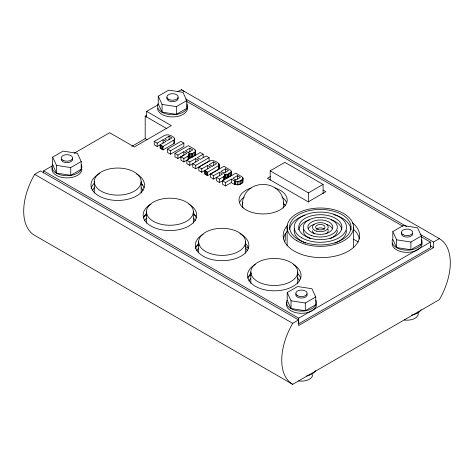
<?xml version="1.0" encoding="UTF-8"?>
<svg xmlns="http://www.w3.org/2000/svg" width="474" height="474" viewBox="0 0 474 474"><rect width="100%" height="100%" fill="white"/><g stroke="black" fill="none" stroke-linecap="round" stroke-linejoin="round"><path stroke-width="0.71" d="M242.338 204.786C242.818 177.673 283.363 177.673 283.843 204.786M174.272 139.729L163.074 146.525L160.099 144.807L160.099 148.196L163.074 149.914L173.431 143.936L174.272 143.118L174.515 138.758L174.195 137.798C171.736 135.446 167.849 133.84 164.573 135.434L154.216 141.412L154.216 144.801L157.172 146.507L166.03 141.382L163.109 139.694L157.172 143.118L154.216 141.412M174.272 143.118L174.515 138.758M218.852 165.467L207.648 172.263L204.673 170.545L204.673 173.934L207.648 175.653L218.004 169.674L218.852 168.857L219.089 164.49L218.769 163.536C216.31 161.184 212.423 159.578 209.147 161.172L198.79 167.15L198.79 170.539L201.746 172.246L210.604 167.115L207.683 165.432L201.746 168.857L198.79 167.15M218.852 168.857L219.089 164.49M242.735 179.148C239.767 182.437 234.535 181.98 231.407 179.125L225.47 182.549L222.513 180.843L222.513 184.232L225.47 185.938L231.407 182.514C234.535 185.37 239.767 185.826 242.735 182.537L243.008 178.218L242.682 177.312L235.88 173.129L219.521 182.502L216.559 180.795L216.559 177.406L219.521 179.113L224.291 176.287L224.901 175.09L224.635 174.331L227.87 174.219L230.915 172.299L231.265 171.41L230.933 170.516L223.995 166.261L210.622 173.982L210.622 177.371L213.584 179.077L222.496 173.982L219.521 172.263L213.584 175.688L210.622 173.982M242.735 182.537L243.008 178.218M188.996 155.271L187.988 156.136L187.988 159.525L188.996 158.66L188.972 153.742L192.207 153.629L195.252 151.71L195.602 150.815L194.263 149.097L188.326 145.672L174.959 153.392L174.959 156.781L177.922 158.488L183.853 155.063L183.853 151.674L186.833 153.392L180.896 156.817L180.896 160.206L183.853 161.912L200.218 152.533L203.174 154.246L203.174 157.635M188.996 158.66L189.239 154.5M223.651 176.725L223.651 180.114L224.901 178.479L224.901 175.09M194.245 152.527L194.245 155.916L195.602 154.204L195.602 150.815M229.908 173.117L229.908 176.506L231.265 174.799L231.265 171.41M52.65 157.137L63.101 151.105L77.375 153.309L81.196 161.551L81.196 169.277L70.75 175.309L56.477 173.105L52.65 164.863L52.65 157.137L56.477 165.379L56.477 173.105M158.251 96.169L168.697 90.137L182.97 92.347L186.792 100.589L186.792 108.315L176.346 114.347L162.072 112.137L158.251 103.895L158.251 96.169L162.072 104.41L162.072 112.137M177.803 91.701L181.323 89.669L439.357 238.641A52.827 30.502 -60 0 1 439.357 299.645L292.677 384.331L34.643 235.359A52.827 30.502 -60 0 1 34.643 174.355L40.509 170.966L298.543 319.944L298.543 325.567L433.491 247.659L433.491 242.03L420.041 234.269M43.59 172.992L43.59 170.883L53.124 165.379M74.092 153.274L109.678 132.726L134.332 146.964L171.31 125.61L146.656 111.378L146.656 117.007M146.656 111.378L158.12 104.76M131.802 146.353L145.192 138.627L145.192 116.16L146.454 115.431M56.477 165.379L70.75 167.583L81.196 161.551M162.072 104.41L176.346 106.62L186.792 100.589M169.082 136.245L164.626 138.817L167.547 140.505L172.003 137.934L169.082 136.245L169.082 139.634M167.529 149.097L180.896 141.382L183.853 143.089L183.853 146.478L170.486 154.198L167.529 152.486L167.529 149.097L170.486 150.809L183.853 143.089M174.959 153.392L177.922 155.099L183.853 151.674M189.825 148.226L185.37 150.797L188.344 152.515L192.799 149.944L189.825 148.226L189.825 151.615L187.917 152.717M180.896 156.817L183.853 158.523L187.988 156.136M189.807 161.96L195.744 158.535L198.719 160.253L189.807 165.349L186.851 163.643L186.851 160.253L189.807 161.96L189.807 165.349M203.174 154.246L197.255 157.658L200.235 159.377L206.149 155.964L209.111 157.67L209.111 161.059L195.744 168.78L192.782 167.067L192.782 163.678L195.744 165.39L209.111 157.67M211.748 166.475L216.577 163.672L213.656 161.984L209.2 164.555L212.121 166.244M223.58 173.306L228.468 170.533L225.488 168.815L221.032 171.387L224.012 173.105M143.764 216.547L146.934 214.716M235.442 180.185L240.336 177.406L237.361 175.688L232.888 178.271L235.862 179.99M270.192 180.108L270.192 170.83L284.868 162.363L323.078 184.422L323.078 193.694M270.577 176.47L267.437 178.289L308.23 201.841L325.839 191.674L323.292 190.204M195.946 246.676L199.121 244.839M270.192 170.83L308.408 192.894L323.078 184.422M248.127 276.798L250.663 275.335M287.208 292.553L297.654 286.521L311.928 288.731L315.749 296.973L315.749 304.699L305.303 310.731L291.03 308.521L287.208 300.279L287.208 292.553L291.03 300.794L291.03 308.521M392.804 231.59L403.25 225.559L417.523 227.763L421.35 236.005L421.35 243.731L410.899 249.762L396.625 247.558L392.804 239.317L392.804 231.59L396.625 239.826L396.625 247.558M291.03 300.794L305.303 303.005L315.749 296.973M396.625 239.826L410.899 242.036L421.35 236.005M43.59 170.883L298.691 318.161L311.477 310.778M312.757 310.043L430.41 242.119L430.41 247.742L298.691 323.789L298.691 318.161M34.643 174.355L292.677 323.333L298.543 319.944M433.491 242.03L439.357 238.641M188.972 153.742L188.972 157.131L191.472 157.226L192.959 156.657L192.959 153.268M224.901 178.479L224.635 177.72L227.135 177.815L228.628 177.246L228.628 173.857M185.701 98.971L406.597 226.507M186.205 101.128L402.847 226.205M421.433 236.935L430.41 242.119M430.285 245.81L433.491 247.659M145.192 116.16L166.884 128.685M353.266 239.092L358.397 242.054M283.482 204.158L285.401 205.266M145.192 138.627L147.088 139.717M141.323 184.345L142.603 185.085M193.226 214.313L195.792 215.794M188.972 157.131L189.239 157.889M219.089 167.879L218.769 163.536M174.195 141.187L174.515 142.147M410.899 242.036L410.899 249.762M353.533 227.182L353.533 247.689M308.408 192.894L308.408 202.167M305.303 303.005L305.303 310.731M297.725 271.975A23.451 13.539 0 0 1 262.549 283.695A23.451 13.539 0 0 1 262.549 260.25A23.451 13.539 0 0 1 297.725 271.975L297.725 283.387M287.126 227.182L287.126 245.491M285.295 233.931L285.295 238.677A22.207 12.822 0 0 1 284.542 241.995M250.823 271.975L250.823 283.387M245.544 241.847A23.451 13.539 0 0 1 210.367 253.572A23.451 13.539 0 0 1 210.367 230.121A23.451 13.539 0 0 1 245.544 241.847L245.544 253.258M242.682 177.312L242.682 178.662M242.35 179.587L242.35 182.976M241.799 179.978L241.799 183.367M240.318 180.831L240.318 184.22M238.997 181.329L238.997 184.718M237.415 181.512L237.415 184.901M237.361 175.688L237.361 179.077M235.797 181.364L235.797 184.753M235.051 181.151L235.051 184.54M234.381 180.843L234.381 184.232M231.407 179.125L231.407 182.514M230.915 172.299L230.915 175.688M227.87 174.219L227.87 177.608M227.135 174.426L227.135 177.815M225.861 174.539L225.861 177.922M225.488 168.815L225.488 172.204M225.47 182.549L225.47 185.938M224.972 174.42L224.972 177.809M224.765 174.539L224.765 177.928M224.635 174.331L224.658 179.249M224.291 176.287L224.291 179.676M219.521 172.263L219.521 175.653M219.521 179.113L219.521 182.502M218.508 165.912L218.508 169.295M213.656 161.984L213.656 165.373M213.584 175.688L213.584 179.077M207.683 165.432L207.683 168.821M207.648 172.263L207.648 175.653M207.008 171.902L207.008 175.291M206.077 171.375L206.077 174.764M205.206 170.871L205.206 174.26M201.746 168.857L201.746 172.246M198.642 241.847L198.642 252.547M195.744 158.535L195.744 161.924M195.744 165.39L195.744 168.78M195.27 149.926L195.27 151.283M195.252 151.71L195.252 155.099M193.362 211.718A23.451 13.539 0 0 1 158.186 223.444A23.451 13.539 0 0 1 158.186 199.992A23.451 13.539 0 0 1 193.362 211.718L193.362 223.136M192.207 153.629L192.207 157.018M191.472 153.837L191.472 157.226M190.198 153.943L190.198 157.332M189.31 153.831L189.31 157.22M189.102 153.949L189.102 157.338M188.622 155.697L188.622 159.086M183.853 158.523L183.853 161.912M177.922 155.099L177.922 158.488M176.346 106.62L176.346 114.347M173.934 140.174L173.934 143.563M170.486 150.809L170.486 154.198M163.109 139.694L163.109 143.083M163.074 146.525L163.074 149.914M162.434 146.164L162.434 149.553M161.504 145.642L161.504 149.032M160.633 145.139L160.633 148.528M157.172 143.118L157.172 146.507M146.46 211.718L146.46 223.136M141.175 181.589A23.451 13.539 0 0 1 106.004 193.315A23.451 13.539 0 0 1 106.004 169.864A23.451 13.539 0 0 1 141.175 181.589L141.175 193.007M94.279 181.589L94.279 193.007M70.75 167.583L70.75 175.309M293.205 264.433A26.769 15.458 0 0 1 293.205 286.29A26.769 15.458 0 0 1 255.344 286.29A26.769 15.458 0 0 1 255.344 264.433M352.466 222.786A38.187 22.047 0 0 1 347.969 251.38A38.187 22.047 0 0 1 298.33 253.157A38.187 22.047 0 0 1 287.754 225.103M283.357 239.038A38.187 22.047 0 0 1 287.238 231.294M353.486 229.286A38.187 22.047 0 0 1 359.357 239.038M247.908 278.297A26.769 15.458 0 0 1 251.09 273.261M297.459 273.261A26.769 15.458 0 0 1 300.812 278.967M275.127 188.006A24.073 13.9 0 0 1 281.532 208.981A24.073 13.9 0 0 1 244.649 208.981A24.073 13.9 0 0 1 251.054 188.006M239.891 233.694A26.769 15.458 0 0 1 241.74 255.735A26.769 15.458 0 0 1 203.53 256.375A26.769 15.458 0 0 1 203.162 234.304M195.549 248.844A26.769 15.458 0 0 1 198.908 243.132M245.277 243.132A26.769 15.458 0 0 1 248.631 248.844M136.654 174.053A26.769 15.458 0 0 1 136.862 195.792A26.769 15.458 0 0 1 99.214 196.141A26.769 15.458 0 0 1 98.195 174.414M98.799 174.053A26.769 15.458 0 0 1 99.925 173.437M239.838 202.072A24.073 13.9 0 0 1 244.27 197M281.912 197A24.073 13.9 0 0 1 286.343 202.072M188.842 204.176A26.769 15.458 0 0 1 188.842 226.039A26.769 15.458 0 0 1 150.981 226.039A26.769 15.458 0 0 1 150.981 204.176M143.545 218.046A26.769 15.458 0 0 1 146.727 213.004M193.096 213.004A26.769 15.458 0 0 1 196.272 218.046M91.186 188.587A26.769 15.458 0 0 1 94.545 182.881M140.908 182.881A26.769 15.458 0 0 1 144.09 187.917M181.323 89.669A52.827 30.502 -60 0 1 184.042 91.6M292.677 384.331A52.827 30.502 -60 0 1 292.677 323.333M346.476 230.571A26.147 15.097 0 0 1 334.851 243.126M305.807 243.126A26.147 15.097 0 0 1 294.407 228.604M308.301 228.711A12.454 7.187 0 0 1 314.102 224.344M326.556 224.344A12.454 7.187 0 0 1 332.357 228.711M298.774 229.926A21.585 12.46 0 0 1 309.54 219.782M331.119 219.782A21.585 12.46 0 0 1 341.795 229.274M289.703 229.25A30.715 17.734 0 0 1 304.972 215.214M333.755 214.627A30.715 17.734 0 0 1 351.021 229.914M337.346 230.571A17.017 9.824 0 0 1 330.088 238.623M310.571 238.623A17.017 9.824 0 0 1 303.461 229.292M327.949 229.392A7.886 4.55 0 0 1 325.905 233.795M314.754 233.795A7.886 4.55 0 0 1 312.443 230.571M316.229 229.209A4.734 2.731 0 0 1 324.429 229.209M243.043 207.89A20.755 11.98 0 0 1 242.795 202.291M283.387 202.291A20.755 11.98 0 0 1 283.138 207.89M248.601 248.394A22.207 12.822 0 0 1 244.898 246.03M196.704 250.882A26.562 15.334 0 0 1 198.612 248.234M245.573 248.234A26.562 15.334 0 0 1 247.475 250.882M248.886 281.011A26.562 15.334 0 0 1 250.793 278.357M297.275 277.859A26.562 15.334 0 0 1 299.657 281.011M144.523 220.76A26.562 15.334 0 0 1 146.425 218.105M193.392 218.105A26.562 15.334 0 0 1 195.294 220.76M92.649 190.086A26.562 15.334 0 0 1 94.723 187.479M141.211 187.977A26.562 15.334 0 0 1 143.112 190.631M178.011 97.526A5.688 3.282 0 0 1 172.518 101.661A5.688 3.282 0 0 1 167.026 97.526M186.952 106.075A14.943 8.627 0 0 1 174.473 116.859A14.943 8.627 0 0 1 157.581 108.309M186.952 103.871A14.943 8.627 0 0 1 172.518 114.732A14.943 8.627 0 0 1 158.091 103.871M72.415 158.494A5.688 3.282 0 0 1 67.669 162.6A5.688 3.282 0 0 1 61.241 159.341M81.866 169.271A14.943 8.627 0 0 1 65.459 177.857A14.943 8.627 0 0 1 52.27 167.589M81.356 164.839A14.943 8.627 0 0 1 66.923 175.7A14.943 8.627 0 0 1 52.49 164.839M421.226 309.7A14.943 8.627 0 0 1 411.562 315.157M412.759 233.795A5.688 3.282 0 0 1 406.331 237.053A5.688 3.282 0 0 1 401.585 232.947M417.902 312.034A11.204 6.47 0 0 1 404.174 319.956M421.73 242.042A14.943 8.627 0 0 1 408.541 252.31A14.943 8.627 0 0 1 392.134 243.725M421.51 239.293A14.943 8.627 0 0 1 407.077 250.148A14.943 8.627 0 0 1 392.644 239.293M315.631 370.668A14.943 8.627 0 0 1 306.589 376.001M306.974 293.916A5.688 3.282 0 0 1 301.482 298.045A5.688 3.282 0 0 1 295.989 293.916M312.686 374.673A11.204 6.47 0 0 1 298.579 380.924M316.419 304.693A14.943 8.627 0 0 1 299.527 313.243A14.943 8.627 0 0 1 287.048 302.459M315.909 300.255A14.943 8.627 0 0 1 301.482 311.116A14.943 8.627 0 0 1 287.048 300.255M314.102 233.409A12.454 7.187 0 0 0 332.784 227.182A12.454 7.187 0 0 0 314.102 220.955A12.454 7.187 0 0 0 314.102 233.409M301.837 237.859A26.147 15.097 0 0 0 345.587 231.093A26.147 15.097 0 0 0 313.563 212.601A26.147 15.097 0 0 0 301.837 237.859M309.54 237.978A21.585 12.46 0 0 0 341.914 227.182A21.585 12.46 0 0 0 309.54 216.393A21.585 12.46 0 0 0 309.54 237.978M304.972 242.54A30.715 17.734 0 0 0 351.044 227.182A30.715 17.734 0 0 0 304.972 211.825A30.715 17.734 0 0 0 304.972 242.54M311.821 235.691A17.017 9.824 0 0 0 337.346 227.182A17.017 9.824 0 0 0 311.821 218.674A17.017 9.824 0 0 0 311.821 235.691M296.848 240.739A33.204 19.167 0 0 0 352.401 232.147A33.204 19.167 0 0 0 311.738 208.667A33.204 19.167 0 0 0 296.848 240.739M316.389 231.128A7.886 4.55 0 0 0 328.215 227.182A7.886 4.55 0 0 0 316.389 223.242A7.886 4.55 0 0 0 316.389 231.128M317.965 229.552A4.734 2.731 0 0 0 325.063 227.182A4.734 2.731 0 0 0 317.965 224.818A4.734 2.731 0 0 0 317.965 229.552M168.501 99.273A5.688 3.282 0 0 0 178.011 97.804A5.688 3.282 0 0 0 171.049 93.781A5.688 3.282 0 0 0 168.501 99.273M62.906 160.242A5.688 3.282 0 0 0 72.415 158.772A5.688 3.282 0 0 0 65.453 154.749A5.688 3.282 0 0 0 62.906 160.242M403.054 234.695A5.688 3.282 0 0 0 412.57 233.226A5.688 3.282 0 0 0 405.602 229.203A5.688 3.282 0 0 0 403.054 234.695M297.459 295.663A5.688 3.282 0 0 0 306.974 294.188A5.688 3.282 0 0 0 300.006 290.171A5.688 3.282 0 0 0 297.459 295.663"/></g></svg>
